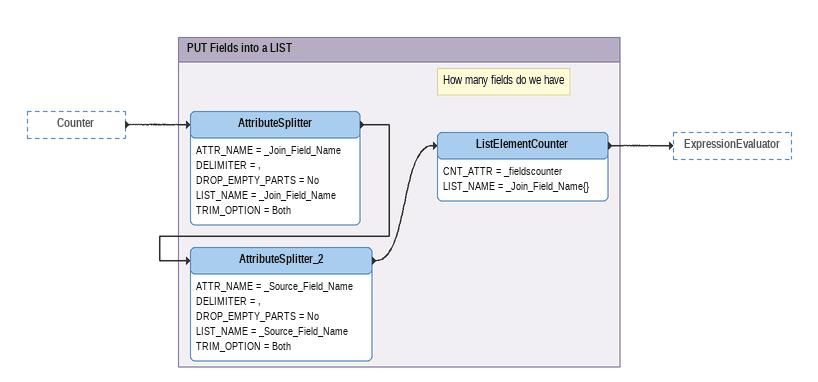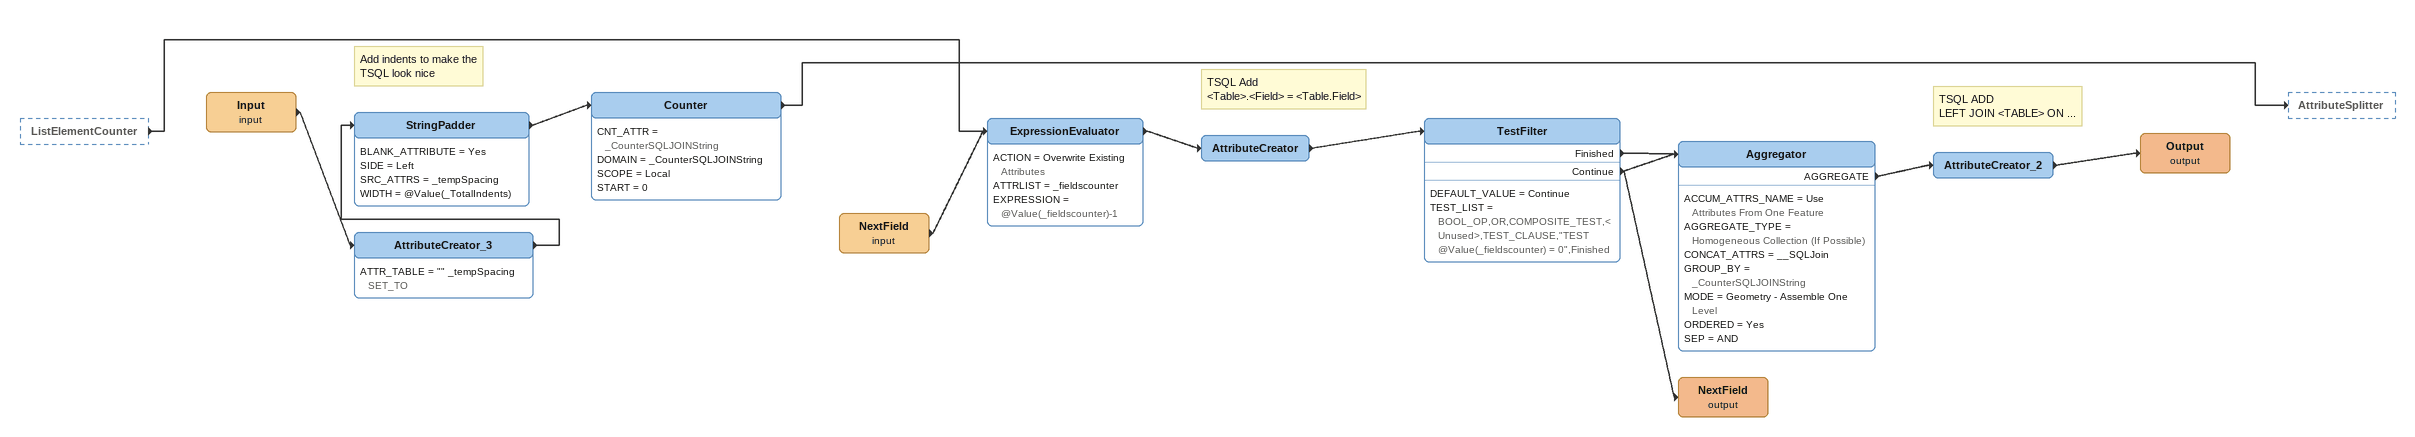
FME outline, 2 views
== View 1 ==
Counter [outside]
    -> AttributeSplitter

Bookmark: PUT Fields into a LIST
AttributeSplitter
    ATTR_NAME = _Join_Field_Name
    DELIMITER = ,
    DROP_EMPTY_PARTS = No
    LIST_NAME = _Join_Field_Name
    TRIM_OPTION = Both
    -> AttributeSplitter_2
AttributeSplitter_2
    ATTR_NAME = _Source_Field_Name
    DELIMITER = ,
    DROP_EMPTY_PARTS = No
    LIST_NAME = _Source_Field_Name
    TRIM_OPTION = Both
    -> ListElementCounter
Note: How many fields do we have
ListElementCounter
    CNT_ATTR = _fieldscounter
    LIST_NAME = _Join_Field_Name{}
    -> ExpressionEvaluator

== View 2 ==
ListElementCounter [outside]
    -> ExpressionEvaluator
Input (input)
    -> AttributeCreator_3
AttributeCreator_3
    ATTR_TABLE = "" _tempSpacing SET_TO
    -> StringPadder
Note: Add indents to make the / TSQL look nice
StringPadder
    BLANK_ATTRIBUTE = Yes
    SIDE = Left
    SRC_ATTRS = _tempSpacing
    WIDTH = @Value(_TotalIndents)
    -> Counter
Counter
    CNT_ATTR = _CounterSQLJOINString
    DOMAIN = _CounterSQLJOINString
    SCOPE = Local
    START = 0
    -> AttributeSplitter
NextField (input)
    -> ExpressionEvaluator
ExpressionEvaluator
    ACTION = Overwrite Existing Attributes
    ATTRLIST = _fieldscounter
    EXPRESSION = @Value(_fieldscounter)-1
    -> AttributeCreator
Note: TSQL Add / <Table>.<Field> = <Table.Field>
AttributeCreator
    -> TestFilter
TestFilter
    DEFAULT_VALUE = Continue
    TEST_LIST = BOOL_OP,OR,COMPOSITE_TEST,<Unused>,TEST_CLAUSE,"TEST @Value(_fieldscounter) = 0",Finished
    Finished -> Aggregator
    Continue -> NextField (output)
    Continue -> Aggregator
Aggregator
    ACCUM_ATTRS_NAME = Use Attributes From One Feature
    AGGREGATE_TYPE = Homogeneous Collection (If Possible)
    CONCAT_ATTRS = __SQLJoin
    GROUP_BY = _CounterSQLJOINString
    MODE = Geometry - Assemble One Level
    ORDERED = Yes
    SEP = AND
    AGGREGATE -> AttributeCreator_2
Note: TSQL ADD / LEFT JOIN <TABLE> ON ...
AttributeCreator_2
    -> Output (output)
Output (output)
NextField (output)
